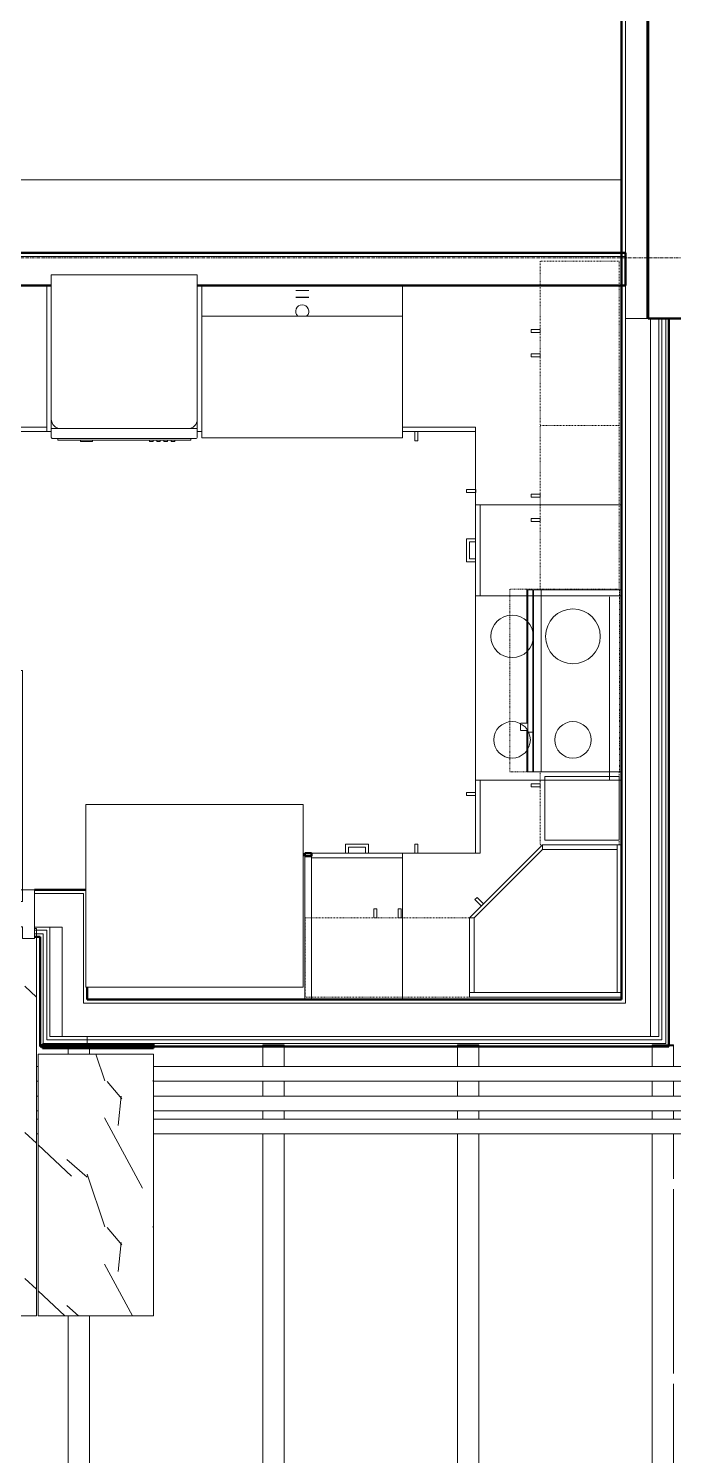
# Model space of a CAD drawing. Header units: inches. Extents: x -4235 to -464, y 9767 to 12347.
# Drawn here: x -2742.2 to -2636.2, y 11650.4 to 11884.8 of the extents above; entities that cross this region are included whole.
import ezdxf

# ---------------------------------------------------------------- set-up
doc = ezdxf.new("R2010")
doc.units = ezdxf.units.IN
doc.header["$MEASUREMENT"] = 0
for name, pattern in [('Dash', [0.25, 0.125, -0.125]), ('Grid Line 1_2_', [0.875, 0.5, -0.125, 0.125, -0.125]), ('Overhead', [0.15625, 0.09375, -0.0625])]:
    doc.linetypes.add(name, pattern=pattern)
for name, color, linetype, lineweight in [('0-1', 7, 'Continuous', 5), ('0-2', 10, 'Continuous', 9), ('A-CLNG-1', 254, 'Continuous', 9), ('A-CLNG-2', 10, 'Continuous', 9), ('A-CLNG-PATT-1', 253, 'Continuous', 13), ('A-DETL-MBND', 5, 'Continuous', 9), ('A-DOOR-1', 10, 'Continuous', 9), ('A-DOOR-2', 50, 'Continuous', 20), ('A-DOOR-FRAM-3', 50, 'Continuous', 20), ('A-ROOF-1', 132, 'Continuous', 9), ('A-WALL-1', 7, 'Continuous', 50), ('A-WALL-2', 250, 'Continuous', 13), ('A-WALL-3', 10, 'Continuous', 9), ('A-WALL-4', 254, 'Continuous', 9), ('A-WALL-5', 113, 'Continuous', 9), ('I-WALL-1', 7, 'Continuous', 50), ('I-WALL-2', 10, 'Continuous', 9), ('I-WALL-3', 254, 'Continuous', 9), ('P-PIPE-1', 10, 'Continuous', 9), ('P-SANR-FIXT-1', 10, 'Continuous', 9), ('Q-CASE', 31, 'Continuous', 9), ('Q-CASE-1', 10, 'Continuous', 9), ('Q-CASE-2', 254, 'Continuous', 9), ('Q-CASE-3', 254, 'Dash', 9), ('Q-CASE-4', 10, 'Dash', 9), ('Q-SPCQ-1', 10, 'Continuous', 9), ('Q-SPCQ-2', 91, 'Overhead', 9), ('S-BEAM', 12, 'Continuous', 9), ('S-GRID-1', 1, 'Grid Line 1_2_', 9)]:
    doc.layers.add(name, color=color, linetype=linetype, lineweight=lineweight)

# ---------------------------------------------------------------- blocks, each defined once
blk = doc.blocks.new('Refrigerator_-_Side-by-Side_6047 - 36_ X 30_-345559-BACKGROUND - RCP - 3RD FLOOR')
at = {"layer": 'Q-SPCQ-1'}
for p, q in [((17.87, 14.42), (-17.88, 14.42)), ((-17.88, 14.42), (-17.88, -15.58)), ((17.87, -15.58), (17.87, 14.42)), ((-17.88, -15.58), (17.87, -15.58))]:
    blk.add_line(p, q, dxfattribs=at)
blk = doc.blocks.new('Range - 24_ x 30_-2320547-BACKGROUND - RCP - 3RD FLOOR')
at = {"layer": 'Q-SPCQ-1'}
blk.add_line((0, 22), (30, 22), dxfattribs=at)
for centre, radius, start, end in [((6.5, 16), 4.5, 360, 180), ((23.5, 16), 3, 360, 180), ((6.5, 16), 4.5, 180, 360), ((23.5, 16), 3, 180, 0), ((6.5, 6), 3.5, 360, 180), ((23.5, 6), 3, 360, 180), ((6.5, 6), 3.5, 180, 0), ((23.5, 6), 3, 180, 360)]:
    blk.add_arc(centre, radius, start, end, dxfattribs=at)
blk = doc.blocks.new('Dishwasher_15404 - 34_ counter-547918-BACKGROUND - RCP - 3RD FLOOR')
at = {"layer": 'Q-SPCQ-1'}
for p, q in [((0, 24), (23.68, 24)), ((0, 0), (0, 24)), ((23.68, 24), (25.25, 24)), ((25.25, 24), (26.68, 24)), ((25.25, 24), (25.25, 22.43)), ((26.87, 23.8), (26.87, 0.2)), ((25.25, 22.43), (25.25, 1.57)), ((26.87, 22.91), (27.12, 22.91)), ((27.12, 21.39), (27.12, 22.91)), ((27.12, 20.19), (27.12, 21.39)), ((27.12, 20.28), (27.37, 20.28)), ((27.12, 3.81), (27.12, 20.19)), ((27.12, 19.69), (27.37, 19.69)), ((27.12, 19.1), (27.37, 19.1)), ((27.37, 19.69), (27.37, 20.28)), ((27.37, 18.51), (27.37, 19.1)), ((27.12, 18.51), (27.37, 18.51)), ((27.12, 17.92), (27.37, 17.92)), ((27.12, 17.33), (27.37, 17.33)), ((27.12, 16.74), (27.37, 16.74)), ((27.37, 17.33), (27.37, 17.92)), ((27.37, 16.15), (27.37, 16.74)), ((27.12, 16.15), (27.37, 16.15)), ((27.37, 6.79), (27.12, 6.79)), ((27.12, 4.82), (27.37, 4.82)), ((27.37, 5.81), (27.37, 6.79)), ((27.37, 4.82), (27.37, 5.81)), ((27.12, 2.61), (27.12, 3.81)), ((27.12, 1.09), (27.12, 2.61)), ((23.68, 0), (0, 0)), ((25.25, 1.57), (25.25, 0)), ((26.87, 1.09), (27.12, 1.09)), ((25.25, 0), (23.68, 0)), ((26.68, 0), (25.25, 0))]:
    blk.add_line(p, q, dxfattribs=at)
for centre, radius, start, end in [((23.68, 22.43), 1.57, 360, 90), ((23.68, 22.43), 1.57, 32.077, 42.3359), ((26.68, 23.8), 0.197, 360, 90), ((23.68, 22.43), 1.57, 17.8182, 27.5266), ((23.68, 22.43), 1.57, 360, 13.6425), ((23.68, 1.57), 1.57, 270, 360), ((23.68, 1.57), 1.57, 317.6641, 327.923), ((23.68, 1.57), 1.57, 332.4734, 342.1818), ((23.68, 1.57), 1.57, 346.3575, 360), ((26.68, 0.2), 0.197, 270, 360), ((26.68, 0.2), 0.197, 270, 345)]:
    blk.add_arc(centre, radius, start, end, dxfattribs=at)
blk = doc.blocks.new('300 Series Wall Hung Cabinet_302 - 27_ X 36_-2605031-BACKGROUND - RCP - 3RD FLOOR')
at = {"layer": 'Q-CASE-2'}
for p, q in [((-1.76, 14.69), (-2.25, 14.69)), ((-2.25, 14.69), (-2.25, 13.19)), ((-1.76, 13.19), (-1.76, 14.69)), ((2.24, 14.69), (1.75, 14.69)), ((1.75, 14.69), (1.75, 13.19)), ((2.24, 13.19), (2.24, 14.69)), ((-2.25, 13.19), (-1.76, 13.19)), ((1.75, 13.19), (2.24, 13.19))]:
    blk.add_line(p, q, dxfattribs=at)
at = {"layer": 'Q-CASE-3'}
for p, q in [((-13.5, 0.19), (-13.5, 13.19)), ((-13.5, 13.19), (13.5, 13.19)), ((13.5, 13.19), (13.5, 0.19))]:
    blk.add_line(p, q, dxfattribs=at)
at = {"layer": 'Q-CASE-4'}
blk.add_line((13.5, 0.19), (-13.5, 0.19), dxfattribs=at)
blk = doc.blocks.new('30quot_MicrowaveVent_11166 - 70cm miele oven-V11-BACKGROUND - RCP - 3RD FLOOR')
at = {"layer": 'Q-CASE-1'}
for p, q in [((-14.2, 0), (-14.2, -0.38)), ((15.68, 0), (-14.2, 0)), ((15.68, -0.38), (15.68, 0))]:
    blk.add_line(p, q, dxfattribs=at)
at = {"layer": 'Q-CASE-2'}
for p, q in [((-14.2, -0.38), (-14.2, -13.23)), ((15.68, -13.23), (15.68, -0.38)), ((-14.2, -13.23), (-14.2, -14.49)), ((15.68, -13.23), (-14.2, -13.23)), ((15.68, -14.49), (15.68, -13.23)), ((-14.2, -14.49), (15.68, -14.49)), ((9.18, -14.61), (-14.2, -14.61)), ((-14.2, -14.61), (-14.2, -15.39)), ((-14.2, -15.39), (-14.2, -15.6)), ((-14.2, -15.39), (9.18, -15.39)), ((-14.2, -15.6), (7.69, -15.6)), ((7.69, -15.39), (7.69, -16.55)), ((8.88, -16.55), (8.88, -15.39)), ((8.88, -15.6), (15.68, -15.6)), ((9.18, -14.61), (9.18, -15.39)), ((15.68, -14.61), (9.18, -14.61)), ((9.18, -14.61), (9.18, -15.39)), ((9.18, -15.39), (15.68, -15.39)), ((15.68, -14.61), (15.68, -15.39)), ((15.68, -15.59), (15.68, -15.39)), ((15.68, -15.6), (15.68, -15.59)), ((7.69, -16.6), (8.88, -16.6))]:
    blk.add_line(p, q, dxfattribs=at)
blk = doc.blocks.new('Base Cabinet 4 Drawer 254 - Base Cabinet 4 Drawer 254 15_-2556187-BACKGROUND - RCP - 3RD FLOOR')
at = {"layer": 'Q-CASE-1'}
for p, q in [((-6.76, -23.25), (-6.76, 0)), ((-6.76, 0), (8.24, 0)), ((8.24, 0), (8.24, -23.25)), ((-6.76, -23.25), (-6.76, -24)), ((8.24, -23.25), (-6.76, -23.25)), ((8.24, -24), (8.24, -23.25)), ((-6.76, -24), (8.24, -24)), ((-0.64, -24), (-1.14, -24)), ((-1.14, -25.5), (-1.14, -24)), ((2.61, -25.5), (-1.14, -25.5)), ((-0.64, -25), (-0.64, -24)), ((-0.64, -25), (2.11, -25)), ((2.11, -25), (2.11, -24)), ((2.11, -24), (2.61, -24)), ((2.61, -24), (2.61, -25.5))]:
    blk.add_line(p, q, dxfattribs=at)
blk = doc.blocks.new('Base Cabinet 3 Drawer 230 - Base Cabinet 3 Drawer 230 15_-2603807-BACKGROUND - RCP - 3RD FLOOR')
at = {"layer": 'Q-CASE-1'}
for p, q in [((-6.76, 24), (8.24, 24)), ((-6.76, 23.25), (-6.76, 24)), ((-1.14, 24), (-1.14, 25.5)), ((-1.14, 25.5), (2.61, 25.5)), ((-1.14, 24), (-0.64, 24)), ((2.11, 25), (-0.64, 25)), ((-0.64, 24), (-0.64, 25)), ((2.11, 24), (2.11, 25)), ((2.61, 24), (2.11, 24)), ((2.61, 25.5), (2.61, 24)), ((8.24, 24), (8.24, 23.25)), ((8.24, 23.25), (-6.76, 23.25)), ((-6.76, 23.25), (-6.76, 0)), ((8.24, 0), (8.24, 23.25)), ((-6.76, 0), (8.24, 0))]:
    blk.add_line(p, q, dxfattribs=at)
blk = doc.blocks.new('Base Cabinet 3 Drawer 230 - Base Cabinet 3 Drawer 230 18_-2554959-BACKGROUND - RCP - 3RD FLOOR')
at = {"layer": 'Q-CASE-1'}
for p, q in [((-8.26, -23.25), (-8.26, 0)), ((-8.26, 0), (9.74, 0)), ((9.74, 0), (9.74, -23.25)), ((-8.26, -23.25), (-8.26, -24)), ((9.74, -23.25), (-8.26, -23.25)), ((9.74, -24), (9.74, -23.25)), ((-8.26, -24), (9.74, -24)), ((-0.64, -24), (-1.14, -24)), ((-1.14, -25.5), (-1.14, -24)), ((2.61, -25.5), (-1.14, -25.5)), ((-0.64, -25), (-0.64, -24)), ((-0.64, -25), (2.11, -25)), ((2.11, -25), (2.11, -24)), ((2.11, -24), (2.61, -24)), ((2.61, -24), (2.61, -25.5))]:
    blk.add_line(p, q, dxfattribs=at)
blk = doc.blocks.new('kitchen_faucet_14143 - kitchen_faucet_14143-V25-BACKGROUND - RCP - 3RD FLOOR')
at = {"layer": 'P-SANR-FIXT-1'}
for p, q in [((2.26, -1.08), (2.26, 1.08)), ((2.34, 1.08), (2.34, -1.08)), ((3.44, -1.08), (3.44, 1.08))]:
    blk.add_line(p, q, dxfattribs=at)
for start, end in [(0, 137.0181), (225, 0)]:
    blk.add_arc((0, 0), 1.08, start, end, dxfattribs=at)
blk = doc.blocks.new('Stainless Steel Farmhous Kitchen Sink - Stainless Steel Farmhous Kitchen Sink-2552578-BACKGROUND - RCP - 3RD FLOOR')
at = {"layer": 'P-SANR-FIXT-1'}
for p, q in [((-33, 22.2), (0, 22.2)), ((-33, 2.25), (-33, 22.2)), ((0, 22.2), (0, 2.25)), ((0, 2.25), (-33, 2.25))]:
    blk.add_line(p, q, dxfattribs=at)
blk = doc.blocks.new('Base Cabinet Corner 197 - Base Cabinet Corner 197-2569781-BACKGROUND - RCP - 3RD FLOOR')
at = {"layer": 'Q-CASE-1'}
for p, q in [((0.74, 36), (-23.26, 36)), ((-23.26, 36), (-23.26, 0)), ((0.74, 23.25), (0.74, 36)), ((0.74, 24), (0.74, 36)), ((0.73, 34), (0.73, 33.51)), ((2.23, 34), (0.73, 34)), ((0.73, 33.51), (2.23, 33.51)), ((2.23, 33.51), (2.23, 34)), ((12.74, 24), (0.74, 24)), ((0.74, 23.25), (0.74, 24)), ((10.73, 25.5), (10.24, 25.5)), ((10.24, 25.5), (10.24, 24)), ((10.24, 24), (10.73, 24)), ((10.73, 24), (10.73, 25.5)), ((12.74, 0), (12.74, 24)), ((12.74, 23.25), (0.74, 23.25)), ((-23.26, 0), (12.74, 0))]:
    blk.add_line(p, q, dxfattribs=at)
blk = doc.blocks.new('308 - 308-V38-BACKGROUND - RCP - 3RD FLOOR')
at = {"layer": 'Q-CASE'}
for p, q in [((-12, 13.19), (0, 25.19)), ((0, 24.44), (-11.25, 13.19)), ((0, 25.19), (0, 24.44)), ((-11.25, 13.19), (-12, 13.19))]:
    blk.add_line(p, q, dxfattribs=at)
at = {"layer": 'Q-CASE-1'}
for p, q in [((12.62, 25.19), (13, 25.19)), ((13, 25.19), (13, 0.94)), ((12.62, 0.19), (-12, 0.19)), ((13, 0.94), (12.62, 0.94)), ((12.62, 0.94), (13, 0.94)), ((13, 0.19), (12.62, 0.19)), ((13, 0.94), (13, 0.19))]:
    blk.add_line(p, q, dxfattribs=at)
at = {"layer": 'Q-CASE-2'}
for p, q in [((-11.25, 13.19), (0, 24.44)), ((0, 25.19), (12.25, 25.19)), ((0, 24.44), (0, 25.19)), ((0, 24.44), (12.25, 24.44)), ((12.25, 24.44), (0, 24.44)), ((12.25, 25.19), (12.25, 24.44)), ((12.25, 0.94), (12.25, 25.19)), ((12.25, 25.19), (12.62, 25.19)), ((12.25, 24.44), (12.25, 0.94)), ((-10.76, 16.55), (-11.11, 16.2)), ((-9.7, 15.49), (-10.76, 16.55)), ((-11.11, 16.2), (-10.05, 15.14)), ((-12, 13.19), (-11.25, 13.19)), ((-12, 0.94), (-12, 13.19)), ((-11.25, 0.94), (-11.25, 13.19)), ((-11.25, 13.19), (-11.25, 0.94)), ((-11.25, 0.94), (-12, 0.94)), ((-12, 0.19), (-12, 0.94)), ((-12, 0.94), (12.62, 0.94)), ((12.25, 0.94), (-11.25, 0.94)), ((12.62, 0.94), (12.25, 0.94))]:
    blk.add_line(p, q, dxfattribs=at)
blk = doc.blocks.new('300 Series Wall Hung Cabinet_302 - 27_ X 36_-V39-BACKGROUND - RCP - 3RD FLOOR')
at = {"layer": 'Q-CASE-2'}
for p, q in [((-1.76, -13.19), (-2.25, -13.19)), ((-2.25, -13.19), (-2.25, -14.69)), ((-1.76, -14.69), (-1.76, -13.19)), ((2.24, -13.19), (1.75, -13.19)), ((1.75, -13.19), (1.75, -14.69)), ((2.24, -14.69), (2.24, -13.19)), ((-2.25, -14.69), (-1.76, -14.69)), ((1.75, -14.69), (2.24, -14.69))]:
    blk.add_line(p, q, dxfattribs=at)
at = {"layer": 'Q-CASE-3'}
for p, q in [((13.5, -13.19), (13.5, -0.19)), ((-9.5, -13.19), (13.5, -13.19))]:
    blk.add_line(p, q, dxfattribs=at)
at = {"layer": 'Q-CASE-4'}
for p, q in [((-9.5, -0.19), (-13.5, -0.19)), ((-13.5, -0.19), (-13.5, -13.19)), ((13.5, -0.19), (-9.5, -0.19)), ((-13.5, -13.19), (-9.5, -13.19))]:
    blk.add_line(p, q, dxfattribs=at)
blk = doc.blocks.new('300 Series Wall Hung Cabinet_301 - 12_-2216986-BACKGROUND - RCP - 3RD FLOOR')
at = {"layer": 'Q-CASE-1'}
blk.add_line((-5.25, -0.19), (5.25, -0.19), dxfattribs=at)
at = {"layer": 'Q-CASE-2'}
for p, q in [((-5.25, -12.44), (-5.25, -0.19)), ((5.25, -0.19), (5.25, -12.44)), ((5.25, -12.44), (-5.25, -12.44)), ((-3.51, -13.19), (-4, -13.19)), ((-4, -13.19), (-4, -14.69)), ((-3.51, -14.69), (-3.51, -13.19)), ((-4, -14.69), (-3.51, -14.69))]:
    blk.add_line(p, q, dxfattribs=at)
at = {"layer": 'Q-CASE-3'}
for p, q in [((-6, -0.19), (-6, -13.19)), ((6, -13.19), (6, -0.19)), ((-6, -13.19), (6, -13.19))]:
    blk.add_line(p, q, dxfattribs=at)
at = {"layer": 'Q-CASE-4'}
blk.add_line((6, -0.19), (-6, -0.19), dxfattribs=at)
blk = doc.blocks.new('Cabinet Filler44 - Cabinet Filler-2785625-BACKGROUND - RCP - 3RD FLOOR')
at = {"layer": 'A-WALL-1'}
for p, q in [((-2696.8, 11748.86), (-2696.8, 11749.36)), ((-2696.8, 11749.36), (-2695.7, 11749.36)), ((-2695.7, 11748.86), (-2696.8, 11748.86)), ((-2695.7, 11749.36), (-2695.7, 11748.86))]:
    blk.add_line(p, q, dxfattribs=at)
at = {"layer": 'A-WALL-4'}
for p, q in [((-2695.7, 11749.36), (-2696.8, 11749.36)), ((-2696.8, 11749.36), (-2696.8, 11748.86)), ((-2696.8, 11748.86), (-2695.7, 11748.86)), ((-2695.7, 11748.86), (-2695.7, 11749.36))]:
    blk.add_line(p, q, dxfattribs=at)
blk = doc.blocks.new('Range_Hood_386 - 30_ Wide-2820354-BACKGROUND - RCP - 3RD FLOOR')
at = {"layer": 'Q-SPCQ-2'}
for p, q in [((15, 6), (-15, 6)), ((-15, 6), (-15, -12)), ((15, -12), (15, 6)), ((-15, -12), (15, -12))]:
    blk.add_line(p, q, dxfattribs=at)
blk = doc.blocks.new('CTR - 1st Phase - Unit Layouts_rvt-1-BACKGROUND - RCP - 3RD FLOOR')
at = {"layer": 'A-WALL-1'}
for p, q in [((-2756.7, 11848), (-2644.07, 11848)), ((-2644.07, 11848), (-2644.07, 11842.62)), ((-2738.45, 11842.62), (-2756.7, 11842.62)), ((-2644.07, 11842.62), (-2714.45, 11842.62))]:
    blk.add_line(p, q, dxfattribs=at)
at = {"layer": 'A-WALL-2'}
blk.add_line((-2756.7, 11847.37), (-2644.07, 11847.37), dxfattribs=at)
at = {"layer": 'A-WALL-3'}
for p, q in [((-2644.7, 11848), (-2644.07, 11848)), ((-2644.07, 11848), (-2644.07, 11842.62)), ((-2644.07, 11842.62), (-2644.7, 11842.62))]:
    blk.add_line(p, q, dxfattribs=at)
at = {"layer": 'A-WALL-4'}
for p, q in [((-2756.7, 11848), (-2644.7, 11848)), ((-2738.45, 11842.62), (-2756.7, 11842.62)), ((-2644.7, 11842.62), (-2714.45, 11842.62))]:
    blk.add_line(p, q, dxfattribs=at)
at = {"layer": 'A-WALL-5'}
for p, q in [((-2644.7, 11860), (-2759.12, 11860)), ((-2759.12, 11860), (-2644.7, 11860)), ((-2644.7, 11848), (-2644.7, 11860)), ((-2644.7, 11860), (-2644.7, 11848)), ((-2644.7, 11842.62), (-2644.7, 11848)), ((-2644.7, 11848), (-2644.7, 11842.62)), ((-2713.7, 11837.58), (-2713.7, 11842.62)), ((-2713.7, 11842.62), (-2680.7, 11842.62)), ((-2680.7, 11842.62), (-2713.7, 11842.62)), ((-2713.7, 11842.62), (-2713.7, 11837.58)), ((-2680.7, 11842.62), (-2680.7, 11837.58)), ((-2680.7, 11837.58), (-2680.7, 11842.62)), ((-2644.7, 11725.36), (-2644.7, 11842.62)), ((-2644.7, 11842.62), (-2644.7, 11725.36)), ((-2713.7, 11818.62), (-2713.7, 11837.58)), ((-2746.32, 11818.62), (-2738.45, 11818.62)), ((-2738.45, 11818.62), (-2746.32, 11818.62)), ((-2714.45, 11818.62), (-2713.7, 11818.62)), ((-2713.7, 11818.62), (-2714.45, 11818.62)), ((-2680.7, 11818.62), (-2678.69, 11818.62)), ((-2678.69, 11818.62), (-2680.7, 11818.62)), ((-2678.69, 11818.62), (-2678.2, 11818.62)), ((-2678.2, 11818.62), (-2668.7, 11818.62)), ((-2668.7, 11818.62), (-2678.2, 11818.62)), ((-2668.7, 11818.62), (-2668.7, 11809.11)), ((-2668.7, 11809.11), (-2668.7, 11818.62)), ((-2668.7, 11808.62), (-2668.7, 11801)), ((-2668.7, 11801), (-2668.7, 11808.62)), ((-2668.7, 11801), (-2668.7, 11800.5)), ((-2668.7, 11800.5), (-2668.7, 11797.75)), ((-2668.7, 11797.75), (-2668.7, 11800.5)), ((-2668.7, 11797.75), (-2668.7, 11797.25)), ((-2668.7, 11797.25), (-2668.7, 11759.35)), ((-2668.7, 11759.35), (-2668.7, 11797.25)), ((-2668.7, 11759.35), (-2668.7, 11758.86)), ((-2668.7, 11758.86), (-2668.7, 11749.36)), ((-2668.7, 11749.36), (-2668.7, 11758.86)), ((-2696.8, 11749.36), (-2696.8, 11748.86)), ((-2695.7, 11749.36), (-2696.8, 11749.36)), ((-2696.8, 11748.86), (-2696.8, 11749.36)), ((-2696.8, 11749.36), (-2695.7, 11749.36)), ((-2696.8, 11748.86), (-2696.8, 11725.36)), ((-2696.8, 11725.36), (-2696.8, 11748.86)), ((-2690.07, 11749.36), (-2695.7, 11749.36)), ((-2695.7, 11749.36), (-2690.07, 11749.36)), ((-2689.57, 11749.36), (-2690.07, 11749.36)), ((-2686.82, 11749.36), (-2689.57, 11749.36)), ((-2689.57, 11749.36), (-2686.82, 11749.36)), ((-2686.32, 11749.36), (-2686.82, 11749.36)), ((-2678.7, 11749.36), (-2686.32, 11749.36)), ((-2686.32, 11749.36), (-2678.7, 11749.36)), ((-2668.7, 11749.36), (-2678.21, 11749.36)), ((-2678.21, 11749.36), (-2668.7, 11749.36)), ((-2696.8, 11725.36), (-2644.7, 11725.36)), ((-2644.7, 11725.36), (-2696.8, 11725.36))]:
    blk.add_line(p, q, dxfattribs=at)
at = {"layer": '0-2'}
for name, p, rotation in [('300 Series Wall Hung Cabinet_302 - 27_ X 36_-V39-BACKGROUND - RCP - 3RD FLOOR', (-2644.89, 11833.12), 270.0000000000422), ('Dishwasher_15404 - 34_ counter-547918-BACKGROUND - RCP - 3RD FLOOR', (-2738.45, 11844.36), 269.9999999999351), ('kitchen_faucet_14143 - kitchen_faucet_14143-V25-BACKGROUND - RCP - 3RD FLOOR', (-2697.2, 11838.38), 90.00000000009324), ('Base Cabinet Corner 197 - Base Cabinet Corner 197-2569781-BACKGROUND - RCP - 3RD FLOOR', (-2667.96, 11842.62), 180), ('Stainless Steel Farmhous Kitchen Sink - Stainless Steel Farmhous Kitchen Sink-2552578-BACKGROUND - RCP - 3RD FLOOR', (-2713.7, 11839.82), 180), ('300 Series Wall Hung Cabinet_302 - 27_ X 36_-2605031-BACKGROUND - RCP - 3RD FLOOR', (-2644.89, 11806.12), 90.00000000004225), ('Base Cabinet 4 Drawer 254 - Base Cabinet 4 Drawer 254 15_-2556187-BACKGROUND - RCP - 3RD FLOOR', (-2644.7, 11799.86), 270.0000000000418), ('Range_Hood_386 - 30_ Wide-2820354-BACKGROUND - RCP - 3RD FLOOR', (-2657.07, 11777.74), 90.00000000002478), ('30quot_MicrowaveVent_11166 - 70cm miele oven-V11-BACKGROUND - RCP - 3RD FLOOR', (-2644.7, 11778.42), 270.0000000000418), ('Range - 24_ x 30_-2320547-BACKGROUND - RCP - 3RD FLOOR', (-2668.7, 11791.49), 270.0000000000245), ('300 Series Wall Hung Cabinet_301 - 12_-2216986-BACKGROUND - RCP - 3RD FLOOR', (-2644.89, 11756.74), 270.0000000000422), ('Base Cabinet Corner 197 - Base Cabinet Corner 197-2569781-BACKGROUND - RCP - 3RD FLOOR', (-2644.7, 11748.63), 90.0000000000099), ('Refrigerator_-_Side-by-Side_6047 - 36_ X 30_-345559-BACKGROUND - RCP - 3RD FLOOR', (-2714.92, 11741.79), 180)]:
    blk.add_blockref(name, p, dxfattribs=dict(at, rotation=rotation))
for name, p in [('Base Cabinet 3 Drawer 230 - Base Cabinet 3 Drawer 230 18_-2554959-BACKGROUND - RCP - 3RD FLOOR', (-2748.94, 11842.62)), ('Base Cabinet 3 Drawer 230 - Base Cabinet 3 Drawer 230 15_-2603807-BACKGROUND - RCP - 3RD FLOOR', (-2688.94, 11725.36)), ('308 - 308-V38-BACKGROUND - RCP - 3RD FLOOR', (-2657.7, 11725.55)), ('Cabinet Filler44 - Cabinet Filler-2785625-BACKGROUND - RCP - 3RD FLOOR', (0, 0)), ('300 Series Wall Hung Cabinet_302 - 27_ X 36_-2605031-BACKGROUND - RCP - 3RD FLOOR', (-2683.2, 11725.55))]:
    blk.add_blockref(name, p, dxfattribs=at)
blk = doc.blocks.new('HOLLOW METAL - UNIT DOOR-2191979-BACKGROUND - RCP - 3RD FLOOR')
at = {"layer": 'A-DOOR-1'}
blk.add_arc((18, 4.125), 36, 90, 180, dxfattribs=at)
at = {"layer": 'A-DOOR-2'}
for p, q in [((18, 40.125), (16.25, 40.125)), ((16.25, 40.125), (16.25, 4.125)), ((18, 4.125), (18, 40.125)), ((16.25, 4.125), (18, 4.125))]:
    blk.add_line(p, q, dxfattribs=at)
at = {"layer": 'A-DOOR-FRAM-3'}
for p, q in [((-18, 4.125), (-20, 4.125)), ((-20, 4.125), (-20, -3.875)), ((-18, 2.1875), (-18, 4.125)), ((18, 4.125), (18, 2.1875)), ((20, 4.125), (18, 4.125)), ((20, -3.875), (20, 4.125)), ((-17.375, 2.1875), (-18, 2.1875)), ((-17.375, -1.9375), (-17.375, 2.1875)), ((18, 2.1875), (17.375, 2.1875)), ((17.375, 2.1875), (17.375, -1.9375)), ((-18, -3.875), (-18, -1.9375)), ((-18, -1.9375), (-17.375, -1.9375)), ((17.375, -1.9375), (18, -1.9375)), ((18, -1.9375), (18, -3.875)), ((-20, -3.875), (-18, -3.875)), ((18, -3.875), (20, -3.875))]:
    blk.add_line(p, q, dxfattribs=at)
blk = doc.blocks.new('CTR - 1st Phase - Common Walls_rvt-1-BACKGROUND - RCP - 3RD FLOOR')
at = {"layer": 'A-CLNG-PATT-1'}
h = blk.add_hatch(dxfattribs=at)
h.set_pattern_fill('FP_3', color=256, style=0, pattern_type=2)
h.set_pattern_definition([(108.435, (6.24, 0), (-23.9995167, 47.999875), [9.107, -66.787]), (139.399, (3.36, 8.64), (-144.0005735, 119.9994401), [4.425, -216.844]), (136.848, (24, 11.52), (-360.00235884, 335.99803914), [10.527, -515.834]), (109.983, (16.32, 18.72), (-71.99926767, 192.0004429), [5.618, -275.295]), (90, (14.4, 0), (-24, 24), [4.8, -19.2]), (118.443, (14.4, 4.8), (168.000806133, -311.999948405), [13.101, -641.971]), (84.289, (8.16, 16.32), (-24.00143285, -215.9997167), [4.824, -236.373]), (129.806, (8.64, 21.12), (96.0006462, -119.9991583), [3.749, -183.697])])
h.paths.add_polyline_path([(-2740.63, 11673.39), (-2721.68, 11673.39), (-2721.68, 11716.36), (-2740.63, 11716.36), (-2740.63, 11700.18)], flags=0)
h.paths.add_polyline_path([(-2798.23, 11673.39), (-2779.28, 11673.39), (-2779.28, 11735.36), (-2781.2, 11735.36), (-2781.2, 11737), (-2797.15, 11737), (-2797.15, 11719.24), (-2798.23, 11719.24), (-2798.23, 11700.18)], flags=0)
h.paths.add_polyline_path([(-2779.03, 11673.39), (-2740.88, 11673.39), (-2740.88, 11737), (-2741.2, 11737), (-2741.2, 11735.36), (-2743.2, 11735.36), (-2743.2, 11737), (-2779.03, 11737), (-2779.03, 11700.18)], flags=0)
at = {"layer": 'A-CLNG-1'}
for p, q in [((-2741.2, 11737), (-2740.88, 11737)), ((-2740.88, 11737), (-2740.88, 11735.61))]:
    blk.add_line(p, q, dxfattribs=at)
at = {"layer": 'A-CLNG-2'}
for p, q in [((-2740.88, 11735.61), (-2740.88, 11673.39)), ((-2740.63, 11673.39), (-2740.63, 11716.36)), ((-2740.63, 11716.36), (-2721.68, 11716.36)), ((-2721.68, 11716.36), (-2721.68, 11673.39)), ((-2740.88, 11673.39), (-2779.03, 11673.39)), ((-2721.68, 11673.39), (-2740.63, 11673.39))]:
    blk.add_line(p, q, dxfattribs=at)
at = {"layer": 'A-WALL-1'}
for p, q in [((-2644.7, 11837.19), (-2644.7, 12085.19)), ((-2640.32, 12085.19), (-2640.32, 11837.19))]:
    blk.add_line(p, q, dxfattribs=at)
at = {"layer": 'A-WALL-2'}
for p, q in [((-2644.07, 11837.19), (-2644.07, 12085.19)), ((-2640.57, 11837.19), (-2640.57, 12085.19)), ((-2644.07, 11837.19), (-2644.07, 11724.74)), ((-2644.07, 11837.19), (-2640.57, 11837.19)), ((-2640.57, 11837.19), (-2644.07, 11837.19)), ((-2640.57, 11837.19), (-2640.32, 11837.19)), ((-2640.32, 11837.19), (-2640.57, 11837.19)), ((-2638.57, 11837.19), (-2638.57, 11719.24)), ((-2638.07, 11837.19), (-2638.07, 11718.74)), ((-2637.45, 11837.19), (-2637.45, 11718.11)), ((-2741.2, 11742.74), (-2740.3, 11742.74)), ((-2738.67, 11742.74), (-2740.3, 11742.74)), ((-2733.17, 11742.74), (-2738.67, 11742.74)), ((-2733.17, 11724.74), (-2733.17, 11742.74)), ((-2741.2, 11737.24), (-2740.3, 11737.24)), ((-2741.2, 11736.74), (-2740.3, 11736.74)), ((-2741.2, 11736.11), (-2740.3, 11736.11)), ((-2739.17, 11737.24), (-2740.3, 11737.24)), ((-2739.8, 11736.74), (-2740.3, 11736.74)), ((-2739.8, 11736.11), (-2740.3, 11736.11)), ((-2739.17, 11736.74), (-2739.8, 11736.74)), ((-2739.8, 11718.11), (-2739.8, 11736.11)), ((-2738.67, 11737.24), (-2739.17, 11737.24)), ((-2739.17, 11718.74), (-2739.17, 11736.74)), ((-2738.67, 11719.24), (-2738.67, 11737.24)), ((-2733.17, 11724.74), (-2732.55, 11724.74)), ((-2644.7, 11724.74), (-2732.55, 11724.74)), ((-2644.7, 11724.74), (-2644.07, 11724.74)), ((-2739.8, 11718.11), (-2739.8, 11717.61)), ((-2739.8, 11718.11), (-2739.17, 11718.11)), ((-2739.8, 11717.61), (-2739.8, 11718.11)), ((-2739.17, 11718.74), (-2738.67, 11718.74)), ((-2739.17, 11718.11), (-2732.55, 11718.11)), ((-2738.67, 11719.24), (-2733.17, 11719.24)), ((-2738.67, 11718.74), (-2732.55, 11718.74)), ((-2733.17, 11719.24), (-2732.55, 11719.24)), ((-2644.7, 11719.24), (-2732.55, 11719.24)), ((-2644.7, 11718.74), (-2732.55, 11718.74)), ((-2644.7, 11718.11), (-2732.55, 11718.11)), ((-2644.7, 11719.24), (-2644.07, 11719.24)), ((-2644.7, 11718.74), (-2638.57, 11718.74)), ((-2644.7, 11718.11), (-2638.07, 11718.11)), ((-2644.07, 11719.24), (-2638.57, 11719.24)), ((-2638.57, 11718.74), (-2638.07, 11718.74)), ((-2638.07, 11718.11), (-2637.45, 11718.11))]:
    blk.add_line(p, q, dxfattribs=at)
at = {"layer": 'I-WALL-1'}
for p, q in [((-2644.7, 11725.36), (-2644.7, 11837.19)), ((-2640.32, 11837.19), (-2636.95, 11837.19)), ((-2636.95, 11837.19), (-2636.95, 11717.61)), ((-2741.2, 11743.36), (-2740.3, 11743.36)), ((-2740.3, 11743.36), (-2733.17, 11743.36)), ((-2733.17, 11743.36), (-2732.8, 11743.36)), ((-2740.3, 11735.61), (-2741.2, 11735.61)), ((-2740.3, 11717.61), (-2740.3, 11735.61)), ((-2732.55, 11727.36), (-2732.55, 11725.36)), ((-2732.55, 11725.36), (-2644.7, 11725.36)), ((-2739.8, 11717.61), (-2740.3, 11717.61)), ((-2739.92, 11717.36), (-2739.92, 11717.99)), ((-2739.92, 11717.99), (-2721.68, 11717.99)), ((-2721.68, 11717.36), (-2739.92, 11717.36)), ((-2732.55, 11717.61), (-2739.8, 11717.61)), ((-2644.7, 11717.61), (-2732.55, 11717.61)), ((-2721.68, 11717.99), (-2721.68, 11717.36)), ((-2637.45, 11717.61), (-2644.7, 11717.61)), ((-2636.95, 11717.61), (-2637.45, 11717.61))]:
    blk.add_line(p, q, dxfattribs=at)
at = {"layer": 'I-WALL-2'}
for p, q in [((-2739.92, 11717.99), (-2739.92, 11717.61)), ((-2739.92, 11717.99), (-2721.68, 11717.99)), ((-2739.92, 11717.61), (-2732.55, 11717.61)), ((-2732.55, 11719.24), (-2732.55, 11717.99)), ((-2732.55, 11719.24), (-2732.55, 11717.99)), ((-2732.55, 11717.99), (-2732.55, 11717.61)), ((-2732.55, 11717.99), (-2732.55, 11717.61)), ((-2721.68, 11717.61), (-2732.55, 11717.61)), ((-2721.68, 11717.99), (-2721.68, 11717.61))]:
    blk.add_line(p, q, dxfattribs=at)
at = {"layer": 'I-WALL-3'}
for p, q in [((-2636.95, 11837.19), (-2636.95, 11717.61)), ((-2740.3, 11735.61), (-2740.88, 11735.61)), ((-2740.3, 11717.61), (-2740.3, 11735.61)), ((-2740.3, 11717.61), (-2739.92, 11717.61)), ((-2739.92, 11717.61), (-2739.92, 11717.36)), ((-2721.68, 11717.36), (-2739.92, 11717.36)), ((-2644.7, 11717.61), (-2721.68, 11717.61)), ((-2721.68, 11717.61), (-2721.68, 11717.36)), ((-2644.7, 11717.61), (-2636.95, 11717.61))]:
    blk.add_line(p, q, dxfattribs=at)
at = {"layer": 'P-PIPE-1'}
for p, q in [((-2740.88, 11714.31), (-2740.63, 11714.31)), ((-2721.68, 11714.31), (-2476.46, 11714.31)), ((-2740.63, 11711.93), (-2740.88, 11711.93)), ((-2474.08, 11711.93), (-2721.68, 11711.93)), ((-2740.88, 11709.44), (-2740.63, 11709.44)), ((-2721.68, 11709.44), (-2471.58, 11709.44)), ((-2740.63, 11707.06), (-2740.88, 11707.06)), ((-2740.88, 11705.68), (-2740.63, 11705.68)), ((-2469.21, 11707.06), (-2721.68, 11707.06)), ((-2721.68, 11705.68), (-2467.83, 11705.68)), ((-2740.63, 11703.3), (-2740.88, 11703.3)), ((-2465.45, 11703.3), (-2721.68, 11703.3))]:
    blk.add_line(p, q, dxfattribs=at)
at = {"layer": '0-2'}
blk.add_blockref('HOLLOW METAL - UNIT DOOR-2191979-BACKGROUND - RCP - 3RD FLOOR', (-2761.2, 11739.24), dxfattribs=at)
blk = doc.blocks.new('CTR - 1st Phase -Stairs _ Elevators_rvt-1-BACKGROUND - RCP - 3RD FLOOR')
at = {"layer": 'A-WALL-1'}
for p, q in [((-2640.32, 11845.19), (-2640.32, 12085.19)), ((-2640.32, 11837.19), (-2640.32, 11845.19)), ((-2624.32, 11837.19), (-2640.32, 11837.19))]:
    blk.add_line(p, q, dxfattribs=at)
at = {"layer": 'A-WALL-3'}
for p, q in [((-2640.32, 11845.19), (-2640.32, 12085.19)), ((-2640.32, 11837.19), (-2640.32, 11845.19)), ((-2636.95, 11837.19), (-2640.32, 11837.19))]:
    blk.add_line(p, q, dxfattribs=at)
at = {"layer": 'A-WALL-4'}
blk.add_line((-2568.7, 11837.19), (-2636.95, 11837.19), dxfattribs=at)
blk = doc.blocks.new('Dimension Lumber - LVL - 3_5X5_5-V193-BACKGROUND - RCP - 3RD FLOOR')
at = {"layer": 'A-DETL-MBND'}
for p, q in [((-2735.67, 11717.87), (-2732.17, 11717.87)), ((-2735.67, 11717.75), (-2735.67, 11717.85)), ((-2732.17, 11717.75), (-2735.67, 11717.75)), ((-2735.67, 11717.75), (-2735.67, 11717.61)), ((-2735.67, 11717.61), (-2735.67, 11717.36)), ((-2735.67, 11717.36), (-2735.67, 11716.36)), ((-2732.17, 11717.87), (-2732.17, 11717.75)), ((-2732.17, 11717.75), (-2732.17, 11717.61)), ((-2732.17, 11717.61), (-2732.17, 11717.36)), ((-2732.17, 11717.36), (-2732.17, 11716.36)), ((-2735.67, 11673.39), (-2735.67, 11630.36)), ((-2732.17, 11673.39), (-2732.17, 11630.36)), ((-2735.67, 11630.36), (-2735.67, 11628.74)), ((-2732.17, 11630.36), (-2732.17, 11628.74))]:
    blk.add_line(p, q, dxfattribs=at)
blk = doc.blocks.new('Dimension Lumber - LVL - 3_5X5_5-V194-BACKGROUND - RCP - 3RD FLOOR')
at = {"layer": 'A-DETL-MBND'}
for p, q in [((-2703.67, 11717.75), (-2703.67, 11717.87)), ((-2703.67, 11717.87), (-2700.17, 11717.87)), ((-2700.17, 11717.75), (-2703.67, 11717.75)), ((-2703.67, 11717.75), (-2703.67, 11717.61)), ((-2703.67, 11717.61), (-2703.67, 11714.31)), ((-2700.17, 11717.87), (-2700.17, 11717.75)), ((-2700.17, 11717.75), (-2700.17, 11717.61)), ((-2700.17, 11717.61), (-2700.17, 11714.31)), ((-2703.67, 11711.93), (-2703.67, 11709.44)), ((-2700.17, 11711.93), (-2700.17, 11709.44)), ((-2703.67, 11707.06), (-2703.67, 11705.68)), ((-2700.17, 11707.06), (-2700.17, 11705.68)), ((-2703.67, 11703.3), (-2703.67, 11630.36)), ((-2700.17, 11703.3), (-2700.17, 11630.36)), ((-2703.67, 11630.36), (-2703.67, 11628.74)), ((-2700.17, 11630.36), (-2700.17, 11628.74))]:
    blk.add_line(p, q, dxfattribs=at)
blk = doc.blocks.new('Dimension Lumber - LVL - 3_5X5_5-V195-BACKGROUND - RCP - 3RD FLOOR')
at = {"layer": 'A-DETL-MBND'}
for p, q in [((-2671.67, 11717.77), (-2671.67, 11717.87)), ((-2671.67, 11717.87), (-2668.17, 11717.87)), ((-2668.17, 11717.75), (-2671.67, 11717.75)), ((-2671.67, 11717.75), (-2671.67, 11717.61)), ((-2671.67, 11717.61), (-2671.67, 11714.31)), ((-2668.17, 11717.87), (-2668.17, 11717.75)), ((-2668.17, 11717.75), (-2668.17, 11717.61)), ((-2668.17, 11717.61), (-2668.17, 11714.31)), ((-2671.67, 11711.93), (-2671.67, 11709.44)), ((-2668.17, 11711.93), (-2668.17, 11709.44)), ((-2671.67, 11707.06), (-2671.67, 11705.68)), ((-2668.17, 11707.06), (-2668.17, 11705.68)), ((-2671.67, 11703.3), (-2671.67, 11630.61)), ((-2668.17, 11703.3), (-2668.17, 11630.36)), ((-2668.17, 11630.36), (-2668.17, 11628.74))]:
    blk.add_line(p, q, dxfattribs=at)
blk = doc.blocks.new('Dimension Lumber - LVL - 3_5X5_5-V199-BACKGROUND - RCP - 3RD FLOOR')
at = {"layer": 'A-DETL-MBND'}
for p, q in [((-2639.67, 11717.75), (-2639.67, 11717.87)), ((-2639.67, 11717.87), (-2636.95, 11717.87)), ((-2636.95, 11717.75), (-2639.67, 11717.75)), ((-2639.67, 11717.75), (-2639.67, 11717.61)), ((-2639.67, 11717.61), (-2639.67, 11714.31)), ((-2636.95, 11717.87), (-2636.17, 11717.87)), ((-2636.17, 11717.75), (-2636.95, 11717.75)), ((-2636.17, 11717.87), (-2636.17, 11717.75)), ((-2636.17, 11717.75), (-2636.17, 11714.31)), ((-2639.67, 11711.93), (-2639.67, 11709.44)), ((-2636.17, 11711.93), (-2636.17, 11709.44)), ((-2639.67, 11707.06), (-2639.67, 11705.68)), ((-2636.17, 11707.06), (-2636.17, 11705.68)), ((-2639.67, 11703.3), (-2639.67, 11648.36)), ((-2636.17, 11703.3), (-2636.17, 11695.9)), ((-2636.17, 11694.2), (-2636.17, 11663.9)), ((-2636.17, 11662.21), (-2636.17, 11648.36)), ((-2639.67, 11648.35), (-2639.67, 11648.24)), ((-2639.67, 11648.24), (-2636.17, 11648.24)), ((-2636.17, 11648.34), (-2636.17, 11648.24))]:
    blk.add_line(p, q, dxfattribs=at)

msp = doc.modelspace()

# ---------------------------------------------------------------- linework, layer by layer
at = {"layer": 'A-DETL-MBND'}
for p, q in [((-2638.57, 11719.24), (-2638.57, 11837.19)), ((-2738.67, 11737.24), (-2738.67, 11719.24)), ((-2738.67, 11719.24), (-2736.67, 11719.24)), ((-2639.95, 11719.24), (-2638.57, 11719.24))]:
    msp.add_line(p, q, dxfattribs=at)
at = {"layer": 'A-ROOF-1'}
for p, q in [((-2522.7, 11837.19), (-2639.95, 11837.19)), ((-2639.95, 11837.19), (-2639.95, 11719.24)), ((-2736.67, 11737.24), (-2741.2, 11737.24)), ((-2736.67, 11719.24), (-2736.67, 11737.24)), ((-2639.95, 11719.24), (-2736.67, 11719.24))]:
    msp.add_line(p, q, dxfattribs=at)
at = {"layer": 'S-GRID-1'}
msp.add_line((-464.45, 11847.19), (-4185.7, 11847.19), dxfattribs=at)

# ---------------------------------------------------------------- block references
at = {"layer": '0-1'}
for name in ['CTR - 1st Phase - Unit Layouts_rvt-1-BACKGROUND - RCP - 3RD FLOOR', 'CTR - 1st Phase - Common Walls_rvt-1-BACKGROUND - RCP - 3RD FLOOR', 'CTR - 1st Phase -Stairs _ Elevators_rvt-1-BACKGROUND - RCP - 3RD FLOOR']:
    msp.add_blockref(name, (0, 0), dxfattribs=at)
at = {"layer": 'S-BEAM'}
for name in ['Dimension Lumber - LVL - 3_5X5_5-V193-BACKGROUND - RCP - 3RD FLOOR', 'Dimension Lumber - LVL - 3_5X5_5-V194-BACKGROUND - RCP - 3RD FLOOR', 'Dimension Lumber - LVL - 3_5X5_5-V195-BACKGROUND - RCP - 3RD FLOOR', 'Dimension Lumber - LVL - 3_5X5_5-V199-BACKGROUND - RCP - 3RD FLOOR']:
    msp.add_blockref(name, (0, 0), dxfattribs=at)

doc.saveas('drawing.dxf')
